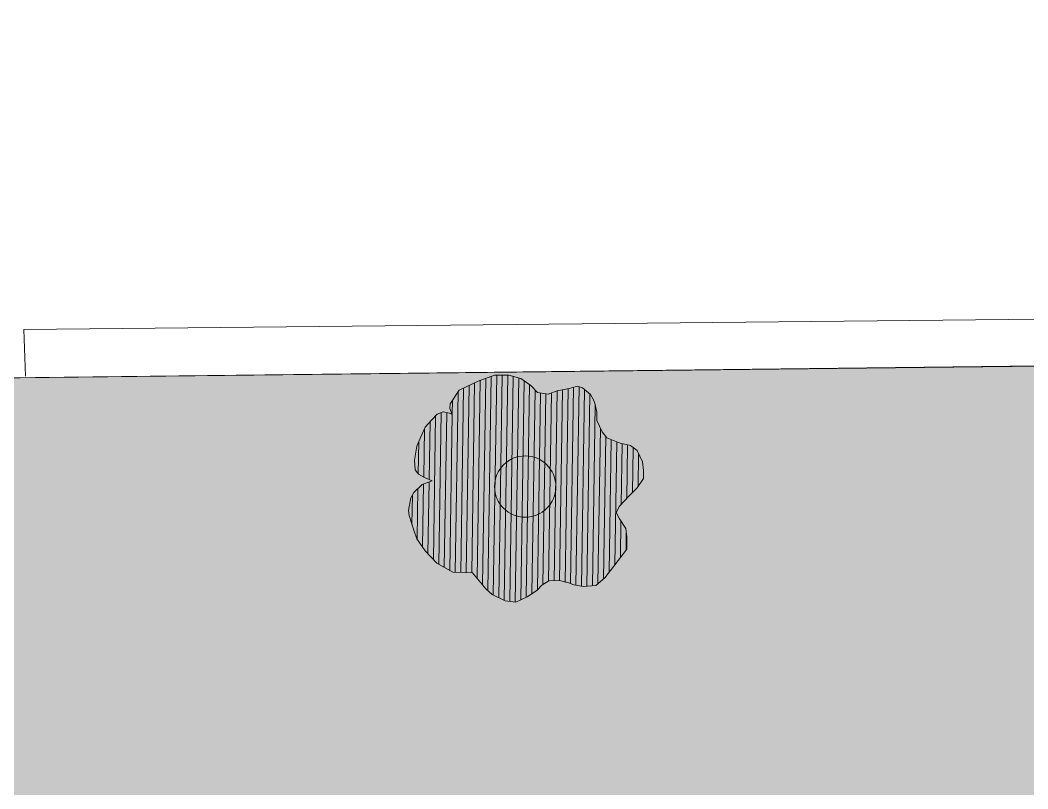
# Model space of a CAD drawing. Header units: millimetres. Extents: x 318905 to 439572, y -5133 to 105868.
# Drawn here: x 360029 to 368244, y 59595 to 65860 of the extents above; entities that cross this region are included whole.
import ezdxf

# ---------------------------------------------------------------- set-up
doc = ezdxf.new("R2010")
doc.units = ezdxf.units.MM
doc.header["$MEASUREMENT"] = 0
for name, color, linetype, lineweight, true_color in [('2D - Dessins placés (Géomètre)_Stylo_No__241', 7, 'Continuous', 5, 0x4d4d4d), ('2D - Dessins placés (Géomètre)_Stylo_No__253', 7, 'Continuous', 13, 0xb6d398), ('INTI_Exter_Végétations_Stylo_No__251', 7, 'Continuous', 13, 0x77aa6f), ('Terrain - original_Stylo_No__93', 7, 'Continuous', 13, 0xa2a233)]:
    doc.layers.add(name, color=color, linetype=linetype, lineweight=lineweight, true_color=true_color)
doc.layers.add('2D - Dessins placés (Géomètre)_Stylo_No__6', color=5, linetype='Continuous', lineweight=5)
doc.linetypes.add('MURPIER', pattern='A,0,[1,250207_ST EGREVE HC1.Shx,S=44.524603,R=0,X=0,Y=0],-5610.1,0', length=5610.1)

msp = doc.modelspace()

# ---------------------------------------------------------------- hatches: boundary and pattern name
at = {"layer": '2D - Dessins placés (Géomètre)_Stylo_No__253', "linetype": 'Continuous', "lineweight": 0, "true_color": 0x5b694c}
msp.add_hatch(color=251, dxfattribs=at).paths.add_polyline_path([(356951.048, 53027.676), (357408.622, 62914.885), (368351.981, 63040.659), (368353.253, 59443.395), (361333.961, 59443.406), (361334.473, 56252.171), (360374.473, 56252.017), (360374.991, 53028.226)])
at = {"layer": 'INTI_Exter_Végétations_Stylo_No__251', "linetype": 'Continuous'}
h = msp.add_hatch(dxfattribs=at)
h.set_pattern_fill('Parpaing', color=256, style=0, pattern_type=2)
h.set_pattern_definition([(89.1012, (363903.785, 62301.207), (-43.8254, 64.2107), [])])
h.paths.add_polyline_path([(364573.099, 62877.718), (364504.924, 62858.951), (364406.779, 62838.045), (364334.487, 62812.033), (364245.566, 62824.225), (364192.712, 62883.016), (364109.887, 62939.669), (364012.043, 62966.518), (363896.28, 62965.209), (363763.058, 62916.312), (363606.946, 62844.001), (363533.824, 62732.196), (363531.845, 62694.981), (363551.601, 62645.414), (363529.866, 62657.766), (363478.16, 62667.979), (363428.593, 62648.223), (363381.165, 62598.496), (363329.619, 62541.524), (363295.691, 62464.955), (363261.763, 62388.386), (363244.464, 62273.613), (363247.751, 62195.065), (363275.743, 62159.988), (363326.459, 62131.167), (363388.537, 62105.474), (363304.883, 62076.334), (363237.857, 62008.989), (363213.977, 61966.967), (363193.55, 61863.556), (363198.816, 61822.223), (363237.34, 61704.482), (363263.352, 61632.19), (363331.386, 61536.017), (363426.722, 61433.915), (363557.135, 61359.803), (363717.358, 61355.016), (363769.382, 61293.381), (363844.953, 61208.181), (363892.895, 61170.538), (363954.9, 61140.932), (364070.392, 61116.053), (364206.844, 61189.545), (364282.991, 61254.03), (364339.344, 61289.1), (364417.892, 61292.388), (364542.215, 61258.16), (364619.773, 61242.84), (364721.046, 61252.383), (364795.317, 61315.61), (364867.449, 61408.808), (364975.648, 61548.604), (364972.434, 61654.58), (364965.945, 61717.062), (364887.078, 61848.145), (364915.9, 61898.862), (364991.16, 61980.697), (365058.186, 62048.042), (365110.721, 62123.621), (365102.333, 62260.66), (365045.242, 62362.595), (364967.789, 62401.011), (364921.504, 62411.346), (364811.838, 62454.498), (364773.473, 62505.055), (364746.537, 62561.786), (364729.763, 62630.537), (364715.034, 62739.549), (364668.755, 62816.431), (364613.442, 62864.377)])

# ---------------------------------------------------------------- linework, layer by layer
at = {"layer": '2D - Dessins placés (Géomètre)_Stylo_No__241', "linetype": 'Continuous'}
msp.add_line((360072.087, 62958.539), (360059.357, 63339.862), dxfattribs=at)
at = {"layer": '2D - Dessins placés (Géomètre)_Stylo_No__241', "linetype": 'Continuous', "flags": 128}
for points in [[(355036.745, 66533.14), (355242.809, 62889.993), (378814.179, 63160.903), (374312.19, 82273.777)], [(363717.358, 61355.016), (363557.135, 61359.803), (363426.722, 61433.915), (363331.386, 61536.017), (363263.352, 61632.19), (363237.34, 61704.482), (363198.816, 61822.223), (363193.55, 61863.556), (363213.977, 61966.967), (363237.857, 62008.989), (363304.883, 62076.334), (363388.537, 62105.474), (363326.459, 62131.167), (363275.743, 62159.988), (363247.751, 62195.065), (363244.464, 62273.613), (363261.763, 62388.386), (363295.691, 62464.955), (363329.619, 62541.524), (363381.165, 62598.496), (363428.593, 62648.223), (363478.16, 62667.979), (363529.866, 62657.766), (363551.601, 62645.414), (363531.845, 62694.981), (363533.824, 62732.196), (363606.946, 62844.001), (363763.058, 62916.312), (363896.28, 62965.209), (364012.043, 62966.518), (364109.887, 62939.669), (364192.712, 62883.016), (364245.566, 62824.225), (364334.487, 62812.033), (364406.779, 62838.045), (364504.924, 62858.951), (364573.099, 62877.718)], [(363717.358, 61355.016), (363557.135, 61359.803), (363426.722, 61433.915), (363331.386, 61536.017), (363263.352, 61632.19), (363237.34, 61704.482), (363198.816, 61822.223), (363193.55, 61863.556), (363213.977, 61966.967), (363237.857, 62008.989), (363304.883, 62076.334), (363388.537, 62105.474), (363326.459, 62131.167), (363275.743, 62159.988), (363247.751, 62195.065), (363244.464, 62273.613), (363261.763, 62388.386), (363295.691, 62464.955), (363329.619, 62541.524), (363381.165, 62598.496), (363428.593, 62648.223), (363478.16, 62667.979), (363529.866, 62657.766), (363551.601, 62645.414), (363531.845, 62694.981), (363533.824, 62732.196), (363606.946, 62844.001), (363763.058, 62916.312), (363896.28, 62965.209), (364012.043, 62966.518), (364109.887, 62939.669), (364192.712, 62883.016), (364245.566, 62824.225), (364334.487, 62812.033), (364406.779, 62838.045), (364504.924, 62858.951), (364573.099, 62877.718)], [(363717.358, 61355.016), (363826.195, 61226.071), (363875.922, 61178.642), (363981.471, 61128.245), (364070.392, 61116.053), (364162.281, 61159.683), (364239.68, 61211.549), (364282.991, 61254.03), (364339.344, 61289.1), (364417.892, 61292.388), (364436.499, 61291.398), (364494.627, 61275.619), (364542.215, 61258.16), (364619.773, 61242.84), (364721.046, 61252.383), (364795.317, 61315.61), (364867.449, 61408.808), (364975.648, 61548.604), (364973.35, 61645.76), (364965.945, 61717.062), (364914.08, 61794.461), (364887.078, 61848.145), (364915.9, 61898.862), (364991.16, 61980.697), (365058.186, 62048.042), (365110.721, 62123.621), (365109.738, 62189.357), (365102.333, 62260.66), (365058.703, 62352.549), (365004.859, 62392.732), (364921.504, 62411.346), (364811.838, 62454.498), (364773.473, 62505.055), (364729.843, 62596.944), (364729.683, 62664.129), (364715.034, 62739.549), (364701.533, 62766.391), (364677.659, 62808.713), (364613.442, 62864.377), (364573.099, 62877.718)], [(363717.358, 61355.016), (363826.195, 61226.071), (363875.922, 61178.642), (363981.471, 61128.245), (364070.392, 61116.053), (364162.281, 61159.683), (364239.68, 61211.549), (364282.991, 61254.03), (364339.344, 61289.1), (364417.892, 61292.388), (364436.499, 61291.398), (364494.627, 61275.619), (364542.215, 61258.16), (364619.773, 61242.84), (364721.046, 61252.383), (364795.317, 61315.61), (364867.449, 61408.808), (364975.648, 61548.604), (364973.35, 61645.76), (364965.945, 61717.062), (364914.08, 61794.461), (364887.078, 61848.145), (364915.9, 61898.862), (364991.16, 61980.697), (365058.186, 62048.042), (365110.721, 62123.621), (365109.738, 62189.357), (365102.333, 62260.66), (365058.703, 62352.549), (365004.859, 62392.732), (364921.504, 62411.346), (364811.838, 62454.498), (364773.473, 62505.055), (364729.843, 62596.944), (364729.683, 62664.129), (364715.034, 62739.549), (364701.533, 62766.391), (364677.659, 62808.713), (364613.442, 62864.377), (364573.099, 62877.718)]]:
    msp.add_lwpolyline(points, dxfattribs=at)
at = {"layer": '2D - Dessins placés (Géomètre)_Stylo_No__241', "linetype": 'MURPIER', "flags": 128}
msp.add_lwpolyline([(360059.357, 63339.862), (373704.006, 63477.322)], dxfattribs=at)
at = {"layer": '2D - Dessins placés (Géomètre)_Stylo_No__241', "linetype": 'Continuous', "flags": 128}
msp.add_lwpolyline([(356951.048, 53027.676), (357408.622, 62914.885), (368351.981, 63040.659), (368353.253, 59443.395), (361333.961, 59443.406), (361334.473, 56252.171), (360374.473, 56252.017), (360374.991, 53028.226)], close=True, dxfattribs=at)
at = {"layer": '2D - Dessins placés (Géomètre)_Stylo_No__241', "linetype": 'Continuous'}
msp.add_circle((364145.883, 62058.485), 250, dxfattribs=at)
at = {"layer": '2D - Dessins placés (Géomètre)_Stylo_No__6', "linetype": 'Continuous', "flags": 128}
msp.add_lwpolyline([(353815.298, 60495.684), (355242.809, 62889.993), (363127.163, 62980.609), (368351.981, 63040.659), (368350.661, 43531.59), (352979.142, 43298.784), (353512.238, 53983.429)], close=True, dxfattribs=at)
at = {"layer": 'Terrain - original_Stylo_No__93', "linetype": 'Continuous', "flags": 128}
msp.add_lwpolyline([(355242.809, 62889.993), (383755.927, 63220.923), (383281.2, 43774.734), (352979.142, 43298.784), (353054.875, 44816.684), (353188.181, 47598.009), (353621.201, 56324.864), (353815.298, 60495.684)], close=True, dxfattribs=at)

doc.saveas('drawing.dxf')
